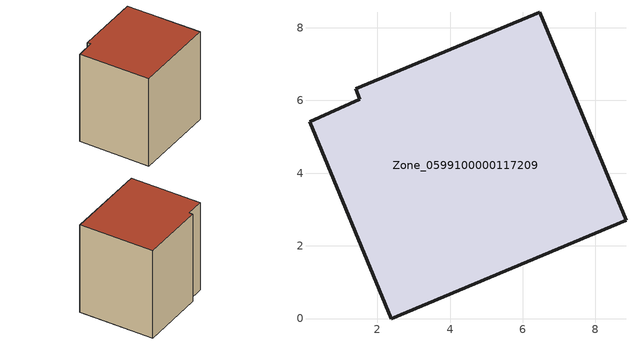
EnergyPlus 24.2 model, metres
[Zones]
Zone_0599100000117209
 floor ground (C_G): 8.84,2.71 2.38,0 0.13,5.41 1.52,6.03 1.41,6.32 6.46,8.42 z0
 wall outside (C_F): 8.84,2.71 6.46,8.42 1.41,6.32 1.52,6.03 0.13,5.41 2.38,0 8.84,2.71 z0:7.65
 roof outside (C_R): 2.38,0 8.84,2.71 6.46,8.42 1.41,6.32 1.52,6.03 0.13,5.41 z7.65
[BUILDING]
Pand.0599100000117209: North Axis=0; Terrain=City; Loads Convergence Tolerance Value=0.04; Temperature Convergence Tolerance Value=0.4; Solar Distribution=FullExterior; Maximum Number of Warmup Days=25; Minimum Number of Warmup Days=1
[Site:Location]
Rotterdam.The.Hague.AP_ZH_NLD Design_Conditions: Latitude=51.96; Longitude=4.45; Time Zone=1; Elevation=-4.5
[SITE:GROUNDTEMPERATURE:BUILDINGSURFACE]
18, 18, 18, 18, 18, 18, 18, 18, 18, 18, 18, 18
[MATERIAL] Thermal Absorptance=0.9; Solar Absorptance=0.7; Visible Absorptance=0.7
Name | Roughness | Thickness | Conductivity | Density | Specific Heat
G.TC.1946 | MediumSmooth | 0.15 | 1 | 540 | 1210
F.TC.1946 | Rough | 0.3 | 0.857143 | 1920 | 840
R.TC.1946 | MediumRough | 0.2 | 0.909091 | 1500 | 1000
[CONSTRUCTION]
C_G: G.TC.1946
C_F: F.TC.1946
C_R: R.TC.1946
[ZONE]
Zone_0599100000117209: Type=1; Multiplier=1; Ceiling Height=Autocalculate; Volume=Autocalculate; Floor Area=autocalculate; Part of Total Floor Area=Yes
[ZONEINFILTRATION:DESIGNFLOWRATE]
Infil_Zone_0599100000117209: Zone or ZoneList or Space or SpaceList=Zone_0599100000117209; Schedule=AlwaysOn; Design Flow Rate Calculation Method=Flow/Area; Flow Rate per Floor Area=0.003; Constant Term Coefficient=1; Temperature Term Coefficient=0; Velocity Term Coefficient=0; Velocity Squared Term Coefficient=0
[HVACTEMPLATE:ZONE:IDEALLOADSAIRSYSTEM]
Zone_0599100000117209: Maximum Heating Supply Air Temperature=50; Minimum Cooling Supply Air Temperature=13; Maximum Heating Supply Air Humidity Ratio=0.0156; Minimum Cooling Supply Air Humidity Ratio=0.0077; Heating Limit=NoLimit; Cooling Limit=NoLimit; Dehumidification Control Type=ConstantSensibleHeatRatio; Cooling Sensible Heat Ratio=0.7; Dehumidification Setpoint=60; Humidification Control Type=None; Humidification Setpoint=30; Outdoor Air Method=None; Outdoor Air Flow Rate per Person=0.00944; Outdoor Air Flow Rate per Zone Floor Area=0; Outdoor Air Flow Rate per Zone=0; Demand Controlled Ventilation Type=None; Outdoor Air Economizer Type=NoEconomizer; Heat Recovery Type=None; Sensible Heat Recovery Effectiveness=0.7; Latent Heat Recovery Effectiveness=0.65
[ZONECONTROL:THERMOSTAT]
ThermostatControl_Zone_0599100000117209: Zone or ZoneList=Zone_0599100000117209; Control Type Schedule=DualSetpointControlType; Control 1=Thermostat_Zone_0599100000117209; Temperature Difference Between Cutout And Setpoint=0
[THERMOSTATSETPOINT:DUALSETPOINT]
Thermostat_Zone_0599100000117209: Heating Setpoint Temperature Schedule=HeatingSetpoint_Zone_0599100000117209; Cooling Setpoint Temperature Schedule=CoolingSetpoint_Zone_0599100000117209
[SCHEDULE:COMPACT]
HeatingSetpoint_Zone_0599100000117209: Through: 12/31, For: AllDays, Until: 24:00, 21
CoolingSetpoint_Zone_0599100000117209: Through: 12/31, For: AllDays, Until: 24:00, 24
DualSetpointControlType: Through: 12/31, For: AllDays, Until: 24:00, 4
AlwaysOn: Through: 12/31, For: AllDays, Until: 24:00, 1
